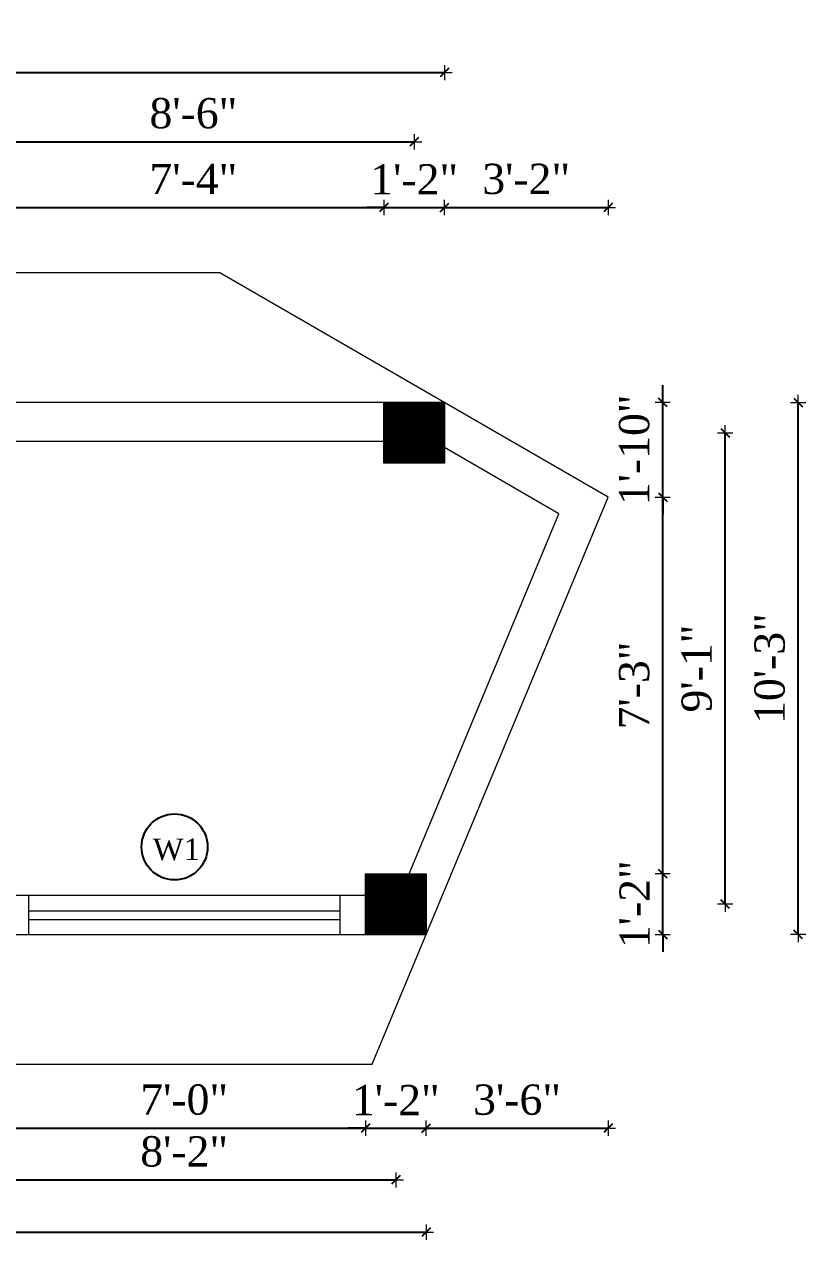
# Model space of a CAD drawing. Header units: inches. Extents: x 20273 to 45441, y -4696 to -1121.
# Drawn here: x 44661 to 44841.7, y -3208.8 to -2927.8 of the extents above; entities that cross this region are included whole.
import ezdxf

# ---------------------------------------------------------------- set-up
doc = ezdxf.new("R2010")
doc.units = ezdxf.units.IN
doc.header["$LTSCALE"] = 5
doc.header["$MEASUREMENT"] = 0
doc.layers.add('A-WALL', color=7, linetype='Continuous', lineweight=9)
doc.layers.add('Dimension', color=7, linetype='Continuous', lineweight=18)
doc.layers.add('dim line', color=7, linetype='Continuous', lineweight=15, true_color=0xfab2b2)
doc.layers.add('TEXT', color=6, linetype='Continuous')
doc.styles.add('ordinary', font='times.ttf')
doc.dimstyles.new('Copy of 96', dxfattribs={"dimtxt": 7, "dimasz": 4, "dimexe": 0.5, "dimexo": 0.5, "dimgap": 3, "dimtad": 1, "dimdec": 1, "dimzin": 11, "dimdsep": 46, "dimlunit": 4, "dimtxsty": 'ordinary', "dimblk": 'OBLIQUE', "dimcen": 0.09, "dimse1": 1, "dimse2": 1, "dimclrt": 6, "dimazin": 0, "dimtfac": 1, "dimtdec": 1, "dimtix": 1, "dimtmove": 2, "dimatfit": 3, "dimldrblk": 'leader', "dimfxl": 0.5, "dimfxlon": 1, "dimtolj": 1, "dimtzin": 0, "dimarcsym": 0})
pattern_1 = [(45, (18280.62599, 649.34045), (-0.08838834765, 0.08838834765), [])]

# ---------------------------------------------------------------- blocks, each defined once
blk = doc.blocks.new('oblique')
at = {"color": 0, "lineweight": -2}
blk.add_line((0.25, 0.25), (-0.25, -0.25), dxfattribs=at)
at = {"layer": 'dim line', "lineweight": 9}
for p, q in [((-0.4375, 0), (0.4375, 0)), ((0, 0.4375), (0, -0.4375))]:
    blk.add_line(p, q, dxfattribs=at)
blk = doc.blocks.new('*D658')
at = {"layer": 'A-WALL', "color": 0, "lineweight": -2, "ltscale": 5, "transparency": 16777216}
blk.add_line((44656.01, -3183.04), (44739.88, -3183.04), dxfattribs=at)
at = {"layer": 'Defpoints', "color": 0, "ltscale": 5, "transparency": 16777216}
for p in [(44656.01, -3138.26), (44739.88, -3138.26), (44739.88, -3183.04)]:
    blk.add_point(p, dxfattribs=at)
at = {"layer": 'A-WALL', "color": 0, "lineweight": -2, "ltscale": 5, "transparency": 16777216, "xscale": 4, "yscale": 4, "zscale": 4, "rotation": 180}
blk.add_blockref('oblique', (44656.01, -3183.04), dxfattribs=at)
at = {"layer": 'A-WALL', "color": 0, "lineweight": -2, "ltscale": 5, "transparency": 16777216, "xscale": 4, "yscale": 4, "zscale": 4}
blk.add_blockref('oblique', (44739.88, -3183.04), dxfattribs=at)
at = {"layer": 'A-WALL', "color": 6, "ltscale": 5, "transparency": 16777216, "insert": (44697.95, -3176.47), "char_height": 7, "attachment_point": 5, "style": 'ordinary'}
blk.add_mtext('\\A1;7\'-0"', dxfattribs=at)
blk = doc.blocks.new('_OBLIQUE')
at = {"color": 0, "linetype": 'ByBlock'}
blk.add_line((-0.5, -0.5), (0.5, 0.5), dxfattribs=at)
blk = doc.blocks.new('leader')
at = {"layer": 'Dimension'}
for p, q in [((0, -4.328), (0, 4.328)), ((-4.424, 0), (4.424, 0))]:
    blk.add_line(p, q, dxfattribs=at)
blk = doc.blocks.new('*D659')
at = {"layer": 'A-WALL', "color": 0, "lineweight": -2, "ltscale": 5, "transparency": 16777216}
for p, q in [((44739.88, -3183.04), (44735.88, -3183.04)), ((44739.88, -3183.04), (44753.88, -3183.04)), ((44753.88, -3183.04), (44757.88, -3183.04))]:
    blk.add_line(p, q, dxfattribs=at)
at = {"layer": 'Defpoints', "color": 0, "ltscale": 5, "transparency": 16777216}
for p in [(44739.88, -3138.26), (44753.88, -3138.26), (44753.88, -3183.04)]:
    blk.add_point(p, dxfattribs=at)
at = {"layer": 'A-WALL', "color": 0, "lineweight": -2, "ltscale": 5, "transparency": 16777216, "xscale": 4, "yscale": 4, "zscale": 4}
blk.add_blockref('oblique', (44739.88, -3183.04), dxfattribs=at)
at = {"layer": 'A-WALL', "color": 0, "lineweight": -2, "ltscale": 5, "transparency": 16777216, "xscale": 4, "yscale": 4, "zscale": 4, "rotation": 180}
blk.add_blockref('oblique', (44753.88, -3183.04), dxfattribs=at)
at = {"layer": 'A-WALL', "color": 6, "ltscale": 5, "transparency": 16777216, "insert": (44746.88, -3176.54), "char_height": 7, "attachment_point": 5, "style": 'ordinary'}
blk.add_mtext('\\A1;1\'-2"', dxfattribs=at)
blk = doc.blocks.new('*D662')
at = {"layer": 'A-WALL', "color": 0, "lineweight": -2, "ltscale": 5, "transparency": 16777216}
blk.add_line((44649.01, -3195.01), (44746.88, -3195.01), dxfattribs=at)
at = {"layer": 'Defpoints', "color": 0, "ltscale": 5, "transparency": 16777216}
for p in [(44649.01, -3131.26), (44746.88, -3131.26), (44746.88, -3195.01)]:
    blk.add_point(p, dxfattribs=at)
at = {"layer": 'A-WALL', "color": 0, "lineweight": -2, "ltscale": 5, "transparency": 16777216, "xscale": 4, "yscale": 4, "zscale": 4, "rotation": 180}
blk.add_blockref('oblique', (44649.01, -3195.01), dxfattribs=at)
at = {"layer": 'A-WALL', "color": 0, "lineweight": -2, "ltscale": 5, "transparency": 16777216, "xscale": 4, "yscale": 4, "zscale": 4}
blk.add_blockref('oblique', (44746.88, -3195.01), dxfattribs=at)
at = {"layer": 'A-WALL', "color": 6, "ltscale": 5, "transparency": 16777216, "insert": (44697.95, -3188.45), "char_height": 7, "attachment_point": 5, "style": 'ordinary'}
blk.add_mtext('\\A1;8\'-2"', dxfattribs=at)
blk = doc.blocks.new('*D663')
at = {"layer": 'A-WALL', "color": 0, "lineweight": -2, "ltscale": 5, "transparency": 16777216}
blk.add_line((44401.01, -3207.06), (44753.88, -3207.06), dxfattribs=at)
at = {"layer": 'Defpoints', "color": 0, "ltscale": 5, "transparency": 16777216}
for p in [(44401.01, -3138.26), (44753.88, -3138.26), (44753.88, -3207.06)]:
    blk.add_point(p, dxfattribs=at)
at = {"layer": 'A-WALL', "color": 0, "lineweight": -2, "ltscale": 5, "transparency": 16777216, "xscale": 4, "yscale": 4, "zscale": 4, "rotation": 180}
blk.add_blockref('oblique', (44401.01, -3207.06), dxfattribs=at)
at = {"layer": 'A-WALL', "color": 0, "lineweight": -2, "ltscale": 5, "transparency": 16777216, "xscale": 4, "yscale": 4, "zscale": 4}
blk.add_blockref('oblique', (44753.88, -3207.06), dxfattribs=at)
at = {"layer": 'A-WALL', "color": 6, "ltscale": 5, "transparency": 16777216, "insert": (44577.45, -3200.49), "char_height": 7, "attachment_point": 5, "style": 'ordinary'}
blk.add_mtext('\\A1;29\'-5"', dxfattribs=at)
blk = doc.blocks.new('*D674')
at = {"layer": 'A-WALL', "color": 0, "lineweight": -2, "ltscale": 5, "transparency": 16777216}
blk.add_line((44656.01, -2970.16), (44744.14, -2970.16), dxfattribs=at)
at = {"layer": 'Defpoints', "color": 0, "ltscale": 5, "transparency": 16777216}
for p in [(44744.14, -2970.16), (44656.01, -3015.27), (44744.14, -3015.27)]:
    blk.add_point(p, dxfattribs=at)
at = {"layer": 'A-WALL', "color": 0, "lineweight": -2, "ltscale": 5, "transparency": 16777216, "xscale": 4, "yscale": 4, "zscale": 4, "rotation": 180}
blk.add_blockref('oblique', (44656.01, -2970.16), dxfattribs=at)
at = {"layer": 'A-WALL', "color": 0, "lineweight": -2, "ltscale": 5, "transparency": 16777216, "xscale": 4, "yscale": 4, "zscale": 4}
blk.add_blockref('oblique', (44744.14, -2970.16), dxfattribs=at)
at = {"layer": 'A-WALL', "color": 6, "ltscale": 5, "transparency": 16777216, "insert": (44700.08, -2963.59), "char_height": 7, "attachment_point": 5, "style": 'ordinary'}
blk.add_mtext('\\A1;7\'-4"', dxfattribs=at)
blk = doc.blocks.new('*D675')
at = {"layer": 'A-WALL', "color": 0, "lineweight": -2, "ltscale": 5, "transparency": 16777216}
for p, q in [((44744.14, -2970.16), (44740.14, -2970.16)), ((44744.14, -2970.16), (44758.14, -2970.16)), ((44758.14, -2970.16), (44762.14, -2970.16))]:
    blk.add_line(p, q, dxfattribs=at)
at = {"layer": 'Defpoints', "color": 0, "ltscale": 5, "transparency": 16777216}
for p in [(44758.14, -2970.16), (44744.14, -3015.27), (44758.14, -3015.27)]:
    blk.add_point(p, dxfattribs=at)
at = {"layer": 'A-WALL', "color": 0, "lineweight": -2, "ltscale": 5, "transparency": 16777216, "xscale": 4, "yscale": 4, "zscale": 4}
blk.add_blockref('oblique', (44744.14, -2970.16), dxfattribs=at)
at = {"layer": 'A-WALL', "color": 0, "lineweight": -2, "ltscale": 5, "transparency": 16777216, "xscale": 4, "yscale": 4, "zscale": 4, "rotation": 180}
blk.add_blockref('oblique', (44758.14, -2970.16), dxfattribs=at)
at = {"layer": 'A-WALL', "color": 6, "ltscale": 5, "transparency": 16777216, "insert": (44751.14, -2963.66), "char_height": 7, "attachment_point": 5, "style": 'ordinary'}
blk.add_mtext('\\A1;1\'-2"', dxfattribs=at)
blk = doc.blocks.new('*D676')
at = {"layer": 'A-WALL', "color": 0, "lineweight": -2, "ltscale": 5, "transparency": 16777216}
blk.add_line((44758.14, -2970.16), (44795.95, -2970.16), dxfattribs=at)
at = {"layer": 'Defpoints', "color": 0, "ltscale": 5, "transparency": 16777216}
for p in [(44795.95, -2970.16), (44758.14, -3015.27), (44795.95, -3037.13)]:
    blk.add_point(p, dxfattribs=at)
at = {"layer": 'A-WALL', "color": 0, "lineweight": -2, "ltscale": 5, "transparency": 16777216, "xscale": 4, "yscale": 4, "zscale": 4, "rotation": 180}
blk.add_blockref('oblique', (44758.14, -2970.16), dxfattribs=at)
at = {"layer": 'A-WALL', "color": 0, "lineweight": -2, "ltscale": 5, "transparency": 16777216, "xscale": 4, "yscale": 4, "zscale": 4}
blk.add_blockref('oblique', (44795.95, -2970.16), dxfattribs=at)
at = {"layer": 'A-WALL', "color": 6, "ltscale": 5, "transparency": 16777216, "insert": (44777.04, -2963.6), "char_height": 7, "attachment_point": 5, "style": 'ordinary'}
blk.add_mtext('\\A1;3\'-2"', dxfattribs=at)
blk = doc.blocks.new('*D745')
at = {"layer": 'A-WALL', "color": 0, "lineweight": -2, "ltscale": 5, "transparency": 16777216}
blk.add_line((44753.88, -3183.04), (44795.95, -3183.04), dxfattribs=at)
at = {"layer": 'Defpoints', "color": 0, "ltscale": 5, "transparency": 16777216}
for p in [(44795.95, -3037.13), (44753.88, -3138.26), (44795.95, -3183.04)]:
    blk.add_point(p, dxfattribs=at)
at = {"layer": 'A-WALL', "color": 0, "lineweight": -2, "ltscale": 5, "transparency": 16777216, "xscale": 4, "yscale": 4, "zscale": 4, "rotation": 180}
blk.add_blockref('oblique', (44753.88, -3183.04), dxfattribs=at)
at = {"layer": 'A-WALL', "color": 0, "lineweight": -2, "ltscale": 5, "transparency": 16777216, "xscale": 4, "yscale": 4, "zscale": 4}
blk.add_blockref('oblique', (44795.95, -3183.04), dxfattribs=at)
at = {"layer": 'A-WALL', "color": 6, "ltscale": 5, "transparency": 16777216, "insert": (44774.92, -3176.48), "char_height": 7, "attachment_point": 5, "style": 'ordinary'}
blk.add_mtext('\\A1;3\'-6"', dxfattribs=at)
blk = doc.blocks.new('*D748')
at = {"layer": 'A-WALL', "color": 0, "lineweight": -2, "ltscale": 5, "transparency": 16777216}
blk.add_line((44649.01, -2954.98), (44751.14, -2954.98), dxfattribs=at)
at = {"layer": 'Defpoints', "color": 0, "ltscale": 5, "transparency": 16777216}
for p in [(44751.14, -2954.98), (44649.01, -3022.27), (44751.14, -3022.27)]:
    blk.add_point(p, dxfattribs=at)
at = {"layer": 'A-WALL', "color": 0, "lineweight": -2, "ltscale": 5, "transparency": 16777216, "xscale": 4, "yscale": 4, "zscale": 4, "rotation": 180}
blk.add_blockref('oblique', (44649.01, -2954.98), dxfattribs=at)
at = {"layer": 'A-WALL', "color": 0, "lineweight": -2, "ltscale": 5, "transparency": 16777216, "xscale": 4, "yscale": 4, "zscale": 4}
blk.add_blockref('oblique', (44751.14, -2954.98), dxfattribs=at)
at = {"layer": 'A-WALL', "color": 6, "ltscale": 5, "transparency": 16777216, "insert": (44700.08, -2948.42), "char_height": 7, "attachment_point": 5, "style": 'ordinary'}
blk.add_mtext('\\A1;8\'-6"', dxfattribs=at)
blk = doc.blocks.new('*D749')
at = {"layer": 'A-WALL', "color": 0, "lineweight": -2, "ltscale": 5, "transparency": 16777216}
blk.add_line((44399.97, -2938.98), (44758.14, -2938.98), dxfattribs=at)
at = {"layer": 'Defpoints', "color": 0, "ltscale": 5, "transparency": 16777216}
for p in [(44758.14, -2938.98), (44399.97, -3015.27), (44758.14, -3015.27)]:
    blk.add_point(p, dxfattribs=at)
at = {"layer": 'A-WALL', "color": 0, "lineweight": -2, "ltscale": 5, "transparency": 16777216, "xscale": 4, "yscale": 4, "zscale": 4, "rotation": 180}
blk.add_blockref('oblique', (44399.97, -2938.98), dxfattribs=at)
at = {"layer": 'A-WALL', "color": 0, "lineweight": -2, "ltscale": 5, "transparency": 16777216, "xscale": 4, "yscale": 4, "zscale": 4}
blk.add_blockref('oblique', (44758.14, -2938.98), dxfattribs=at)
at = {"layer": 'A-WALL', "color": 6, "ltscale": 5, "transparency": 16777216, "insert": (44579.05, -2932.41), "char_height": 7, "attachment_point": 5, "style": 'ordinary'}
blk.add_mtext('\\A1;29\'-10"', dxfattribs=at)
blk = doc.blocks.new('*D750')
at = {"layer": 'A-WALL', "color": 0, "lineweight": -2, "ltscale": 5, "transparency": 16777216}
for p, q in [((44808.59, -3124.26), (44808.59, -3120.26)), ((44808.59, -3138.26), (44808.59, -3124.26)), ((44808.59, -3138.26), (44808.59, -3142.26))]:
    blk.add_line(p, q, dxfattribs=at)
at = {"layer": 'Defpoints', "color": 0, "ltscale": 5, "transparency": 16777216}
for p in [(44753.88, -3124.26), (44808.59, -3124.26), (44753.88, -3138.26)]:
    blk.add_point(p, dxfattribs=at)
at = {"layer": 'A-WALL', "color": 0, "lineweight": -2, "ltscale": 5, "transparency": 16777216, "xscale": 4, "yscale": 4, "zscale": 4}
for p, rotation in [((44808.59, -3124.26), 270), ((44808.59, -3138.26), 90)]:
    blk.add_blockref('oblique', p, dxfattribs=dict(at, rotation=rotation))
at = {"layer": 'A-WALL', "color": 6, "ltscale": 5, "transparency": 16777216, "insert": (44802.09, -3131.26), "char_height": 7, "attachment_point": 5, "rotation": 90, "style": 'ordinary'}
blk.add_mtext('\\A1;1\'-2"', dxfattribs=at)
blk = doc.blocks.new('*D751')
at = {"layer": 'A-WALL', "color": 0, "lineweight": -2, "ltscale": 5, "transparency": 16777216}
blk.add_line((44808.59, -3124.26), (44808.59, -3037.13), dxfattribs=at)
at = {"layer": 'Defpoints', "color": 0, "ltscale": 5, "transparency": 16777216}
for p in [(44795.95, -3037.13), (44808.59, -3037.13), (44753.88, -3124.26)]:
    blk.add_point(p, dxfattribs=at)
at = {"layer": 'A-WALL', "color": 0, "lineweight": -2, "ltscale": 5, "transparency": 16777216, "xscale": 4, "yscale": 4, "zscale": 4}
for p, rotation in [((44808.59, -3037.13), 90), ((44808.59, -3124.26), 270)]:
    blk.add_blockref('oblique', p, dxfattribs=dict(at, rotation=rotation))
at = {"layer": 'A-WALL', "color": 6, "ltscale": 5, "transparency": 16777216, "insert": (44802.02, -3080.69), "char_height": 7, "attachment_point": 5, "rotation": 90, "style": 'ordinary'}
blk.add_mtext('\\A1;7\'-3"', dxfattribs=at)
blk = doc.blocks.new('*D752')
at = {"layer": 'A-WALL', "color": 0, "lineweight": -2, "ltscale": 5, "transparency": 16777216}
for p, q in [((44808.59, -3015.27), (44808.59, -3011.27)), ((44808.59, -3037.13), (44808.59, -3015.27)), ((44808.59, -3037.13), (44808.59, -3041.13))]:
    blk.add_line(p, q, dxfattribs=at)
at = {"layer": 'Defpoints', "color": 0, "ltscale": 5, "transparency": 16777216}
for p in [(44758.14, -3015.27), (44808.59, -3015.27), (44795.95, -3037.13)]:
    blk.add_point(p, dxfattribs=at)
at = {"layer": 'A-WALL', "color": 0, "lineweight": -2, "ltscale": 5, "transparency": 16777216, "xscale": 4, "yscale": 4, "zscale": 4}
for p, rotation in [((44808.59, -3015.27), 270), ((44808.59, -3037.13), 90)]:
    blk.add_blockref('oblique', p, dxfattribs=dict(at, rotation=rotation))
at = {"layer": 'A-WALL', "color": 6, "ltscale": 5, "transparency": 16777216, "insert": (44802.03, -3026.2), "char_height": 7, "attachment_point": 5, "rotation": 90, "style": 'ordinary'}
blk.add_mtext('\\A1;1\'-10"', dxfattribs=at)
blk = doc.blocks.new('*D753')
at = {"layer": 'A-WALL', "color": 0, "lineweight": -2, "ltscale": 5, "transparency": 16777216}
blk.add_line((44823.05, -3131.26), (44823.05, -3022.27), dxfattribs=at)
at = {"layer": 'Defpoints', "color": 0, "ltscale": 5, "transparency": 16777216}
for p in [(44751.14, -3022.27), (44823.05, -3022.27), (44746.88, -3131.26)]:
    blk.add_point(p, dxfattribs=at)
at = {"layer": 'A-WALL', "color": 0, "lineweight": -2, "ltscale": 5, "transparency": 16777216, "xscale": 4, "yscale": 4, "zscale": 4}
for p, rotation in [((44823.05, -3022.27), 90), ((44823.05, -3131.26), 270)]:
    blk.add_blockref('oblique', p, dxfattribs=dict(at, rotation=rotation))
at = {"layer": 'A-WALL', "color": 6, "ltscale": 5, "transparency": 16777216, "insert": (44816.48, -3076.77), "char_height": 7, "attachment_point": 5, "rotation": 90, "style": 'ordinary'}
blk.add_mtext('\\A1;9\'-1"', dxfattribs=at)
blk = doc.blocks.new('*D754')
at = {"layer": 'A-WALL', "color": 0, "lineweight": -2, "ltscale": 5, "transparency": 16777216}
blk.add_line((44839.91, -3138.26), (44839.91, -3015.27), dxfattribs=at)
at = {"layer": 'Defpoints', "color": 0, "ltscale": 5, "transparency": 16777216}
for p in [(44758.14, -3015.27), (44839.91, -3015.27), (44753.88, -3138.26)]:
    blk.add_point(p, dxfattribs=at)
at = {"layer": 'A-WALL', "color": 0, "lineweight": -2, "ltscale": 5, "transparency": 16777216, "xscale": 4, "yscale": 4, "zscale": 4}
for p, rotation in [((44839.91, -3015.27), 90), ((44839.91, -3138.26), 270)]:
    blk.add_blockref('oblique', p, dxfattribs=dict(at, rotation=rotation))
at = {"layer": 'A-WALL', "color": 6, "ltscale": 5, "transparency": 16777216, "insert": (44833.35, -3076.77), "char_height": 7, "attachment_point": 5, "rotation": 90, "style": 'ordinary'}
blk.add_mtext('\\A1;10\'-3"', dxfattribs=at)

msp = doc.modelspace()

# ---------------------------------------------------------------- hatches: boundary and pattern name
at = {"layer": 'A-WALL', "ltscale": 5}
h = msp.add_hatch(dxfattribs=at)
h.set_pattern_fill('ANSI31', color=256)
h.set_pattern_definition(pattern_1)
h.paths.add_polyline_path([(44758.14, -3015.27), (44744.14, -3015.27), (44744.14, -3029.27), (44758.14, -3029.27)])
h = msp.add_hatch(dxfattribs=at)
h.set_pattern_fill('ANSI31', color=256)
h.set_pattern_definition(pattern_1)
h.paths.add_polyline_path([(44753.88, -3124.26), (44739.88, -3124.26), (44739.88, -3138.26), (44753.88, -3138.26)])

# ---------------------------------------------------------------- linework, layer by layer
for p, q in [((44706.22, -2985.27), (44399.72, -2985.27)), ((44795.95, -3037.13), (44706.22, -2985.27)), ((44758.14, -3015.27), (44399.97, -3015.27)), ((44744.14, -3024.27), (44656.01, -3024.27)), ((44784.61, -3040.96), (44758.14, -3025.67)), ((44741.4, -3168.26), (44795.95, -3037.13)), ((44749.96, -3124.26), (44784.61, -3040.96)), ((44739.88, -3129.26), (44656.01, -3129.26)), ((44661.95, -3129.26), (44661.95, -3138.26)), ((44733.95, -3129.26), (44733.95, -3138.26)), ((44661.95, -3132.76), (44733.95, -3132.76)), ((44661.95, -3134.76), (44733.95, -3134.76)), ((44401.01, -3138.26), (44753.88, -3138.26)), ((44401.27, -3168.26), (44741.4, -3168.26))]:
    msp.add_line(p, q, dxfattribs=at)
for points in [[(44744.14, -3015.27), (44758.14, -3015.27), (44758.14, -3029.27), (44744.14, -3029.27)], [(44739.88, -3124.26), (44753.88, -3124.26), (44753.88, -3138.26), (44739.88, -3138.26)]]:
    msp.add_lwpolyline(points, close=True, dxfattribs=at)
at = {"layer": 'TEXT'}
msp.add_circle((44695.73, -3118), 7.64, dxfattribs=at)

# ---------------------------------------------------------------- texts
at = {"layer": 'TEXT', "style": 'ordinary'}
msp.add_text('W1', height=5, rotation=0.0004, dxfattribs=at).set_placement((44690.69, -3121.06))

# ---------------------------------------------------------------- dimensions: what is measured, and where the dimension line sits
at = {"layer": 'A-WALL', "ltscale": 5}
for base, p1, p2, picture, middle in [((44758.14, -2938.98), (44399.97, -3015.27), (44758.14, -3015.27), '*D749', (44579.05, -2932.41)), ((44751.14, -2954.98), (44649.01, -3022.27), (44751.14, -3022.27), '*D748', (44700.08, -2948.42)), ((44744.14, -2970.16), (44656.01, -3015.27), (44744.14, -3015.27), '*D674', (44700.08, -2963.59)), ((44758.14, -2970.16), (44744.14, -3015.27), (44758.14, -3015.27), '*D675', (44751.14, -2963.66)), ((44795.95, -2970.16), (44758.14, -3015.27), (44795.95, -3037.13), '*D676', (44777.04, -2963.6)), ((44795.95, -3183.04), (44753.88, -3138.26), (44795.95, -3037.13), '*D745', (44774.92, -3176.48)), ((44746.88, -3195.01), (44649.01, -3131.26), (44746.88, -3131.26), '*D662', (44697.95, -3188.45)), ((44753.88, -3207.06), (44401.01, -3138.26), (44753.88, -3138.26), '*D663', (44577.45, -3200.49)), ((44739.88, -3183.04), (44656.01, -3138.26), (44739.88, -3138.26), '*D658', (44697.95, -3176.47)), ((44753.88, -3183.04), (44739.88, -3138.26), (44753.88, -3138.26), '*D659', (44746.88, -3176.54))]:
    dim = msp.add_linear_dim(base=base, p1=p1, p2=p2, dimstyle='Copy of 96', override={"dimdec": 0, "dimblk": 'oblique', "dimtdec": 0, "dimarcsym": 1}, dxfattribs=at)
    dim.commit()
    dim.dimension.update_dxf_attribs({"geometry": picture, "text_midpoint": middle})
for base, p1, p2, picture, middle in [((44808.59, -3015.27), (44795.95, -3037.13), (44758.14, -3015.27), '*D752', (44802.03, -3026.2)), ((44839.91, -3015.27), (44753.88, -3138.26), (44758.14, -3015.27), '*D754', (44833.35, -3076.77)), ((44823.05, -3022.27), (44746.88, -3131.26), (44751.14, -3022.27), '*D753', (44816.48, -3076.77)), ((44808.59, -3037.13), (44753.88, -3124.26), (44795.95, -3037.13), '*D751', (44802.02, -3080.69)), ((44808.59, -3124.26), (44753.88, -3138.26), (44753.88, -3124.26), '*D750', (44802.09, -3131.26))]:
    dim = msp.add_linear_dim(base=base, p1=p1, p2=p2, angle=90, dimstyle='Copy of 96', override={"dimdec": 0, "dimblk": 'oblique', "dimtdec": 0, "dimarcsym": 1}, dxfattribs=at)
    dim.commit()
    dim.dimension.update_dxf_attribs({"geometry": picture, "text_midpoint": middle})

doc.saveas('drawing.dxf')
